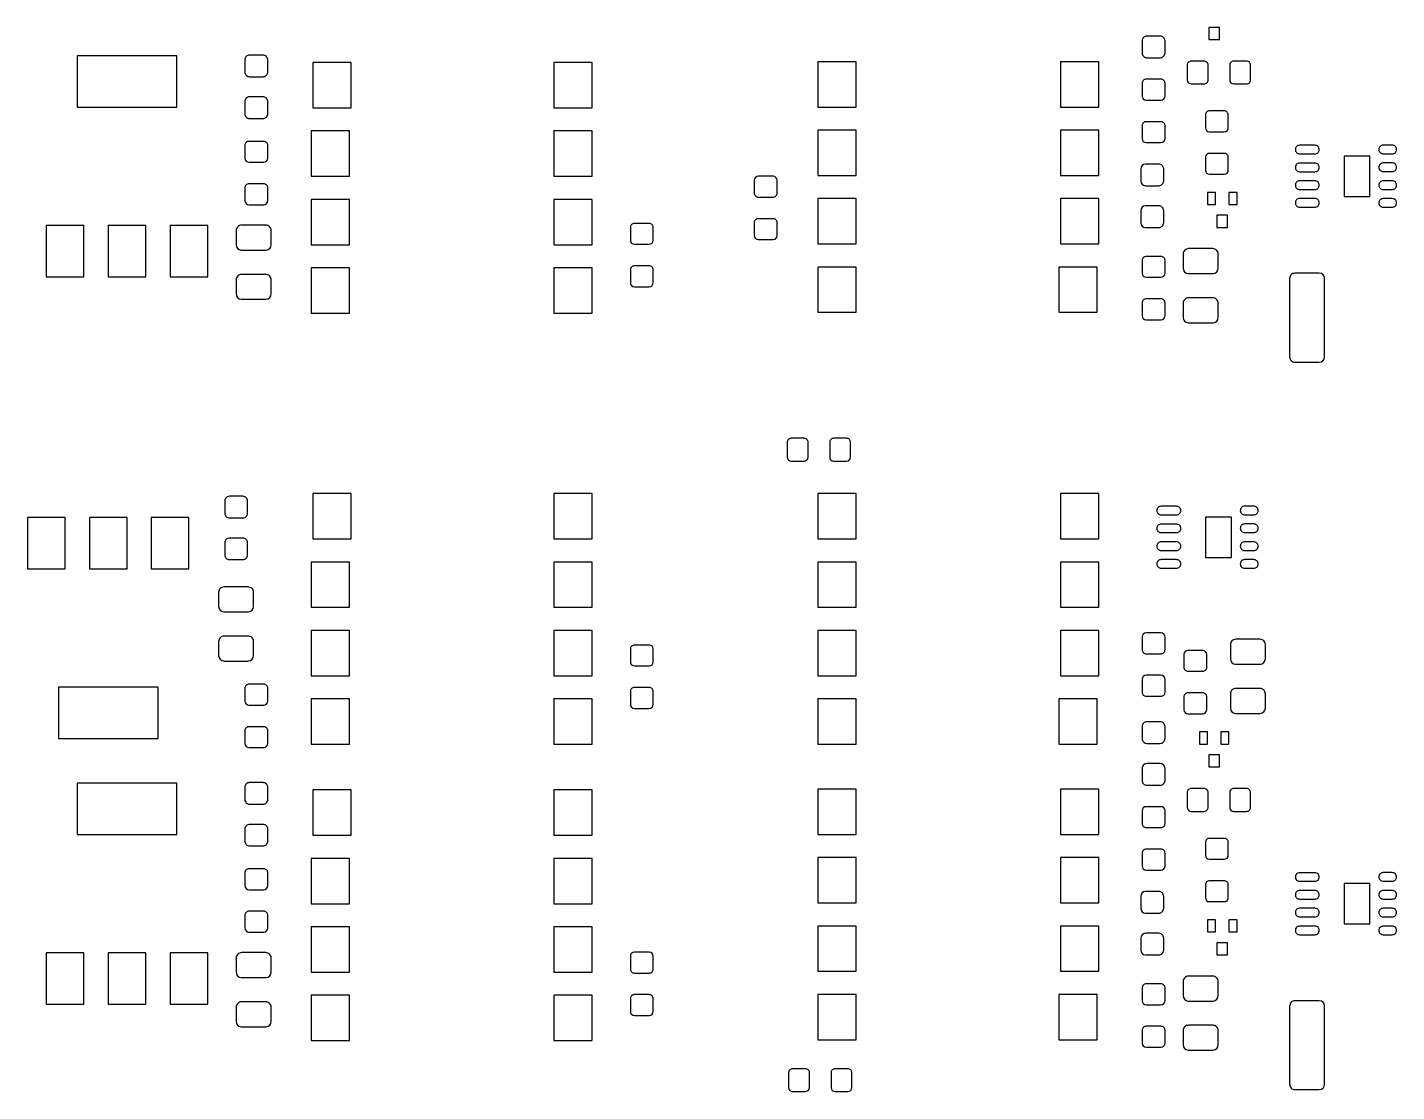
# Model space of a CAD drawing. Extents: x -210 to 210, y -160 to 160.
# Drawn here: x 53 to 103.8, y 20.3 to 59.8 of the extents above; entities that cross this region are included whole.
import ezdxf

# ---------------------------------------------------------------- set-up
doc = ezdxf.new("R2010")
doc.units = 0
doc.header["$MEASUREMENT"] = 0
doc.layers.get('0').update_dxf_attribs({"linetype": 'CONTINUOUS'})

msp = doc.modelspace()

# ---------------------------------------------------------------- linework, layer by layer
for points in [[(97.25, 59.775), (96.85, 59.775), (96.85, 59.775), (96.85, 59.325), (96.85, 59.325), (97.25, 59.325), (97.25, 59.325), (97.25, 59.775)], [(58.54, 58.72), (54.84, 58.72), (54.84, 58.72), (54.84, 56.82), (54.84, 56.82), (58.54, 56.82), (58.54, 56.82), (58.54, 58.72)], [(65.004995, 58.47), (63.585, 58.47), (63.585, 58.47), (63.585, 56.79), (63.585, 56.79), (65.004995, 56.79), (65.004995, 56.79), (65.004995, 58.47)], [(73.955, 58.47), (72.535, 58.47), (72.535, 58.47), (72.535, 56.79), (72.535, 56.79), (73.955, 56.79), (73.955, 56.79), (73.955, 58.47)], [(83.755, 58.5), (82.335, 58.5), (82.335, 58.5), (82.335, 56.82), (82.335, 56.82), (83.755, 56.82), (83.755, 56.82), (83.755, 58.5)], [(92.765, 58.5), (91.345, 58.5), (91.345, 58.5), (91.345, 56.82), (91.345, 56.82), (92.765, 56.82), (92.765, 56.82), (92.765, 58.5)], [(64.944995, 55.93), (63.525, 55.93), (63.525, 55.93), (63.525, 54.25), (63.525, 54.25), (64.944995, 54.25), (64.944995, 54.25), (64.944995, 55.93)], [(73.955, 55.93), (72.535, 55.93), (72.535, 55.93), (72.535, 54.25), (72.535, 54.25), (73.955, 54.25), (73.955, 54.25), (73.955, 55.93)], [(83.755, 55.96), (82.335, 55.96), (82.335, 55.96), (82.335, 54.28), (82.335, 54.28), (83.755, 54.28), (83.755, 54.28), (83.755, 55.96)], [(92.765, 55.96), (91.345, 55.96), (91.345, 55.96), (91.345, 54.28), (91.345, 54.28), (92.765, 54.28), (92.765, 54.28), (92.765, 55.96)], [(102.83, 55), (101.870996, 55), (101.870996, 55), (101.870996, 53.5), (101.870996, 53.5), (102.83, 53.5), (102.83, 53.5), (102.83, 55)], [(64.944995, 53.39), (63.525, 53.39), (63.525, 53.39), (63.525, 51.71), (63.525, 51.71), (64.944995, 51.71), (64.944995, 51.71), (64.944995, 53.39)], [(73.955, 53.39), (72.535, 53.39), (72.535, 53.39), (72.535, 51.71), (72.535, 51.71), (73.955, 51.71), (73.955, 51.71), (73.955, 53.39)], [(83.755, 53.42), (82.335, 53.42), (82.335, 53.42), (82.335, 51.74), (82.335, 51.74), (83.755, 51.74), (83.755, 51.74), (83.755, 53.42)], [(92.765, 53.42), (91.345, 53.42), (91.345, 53.42), (91.345, 51.74), (91.345, 51.74), (92.765, 51.74), (92.765, 51.74), (92.765, 53.42)], [(97.1, 53.65), (96.8, 53.65), (96.8, 53.65), (96.8, 53.2), (96.8, 53.2), (97.1, 53.2), (97.1, 53.2), (97.1, 53.65)], [(97.9, 53.65), (97.6, 53.65), (97.6, 53.65), (97.6, 53.2), (97.6, 53.2), (97.9, 53.2), (97.9, 53.2), (97.9, 53.65)], [(55.09, 52.42), (53.69, 52.42), (53.69, 52.42), (53.69, 50.52), (53.69, 50.52), (55.09, 50.52), (55.09, 50.52), (55.09, 52.42)], [(57.39, 52.42), (55.99, 52.42), (55.99, 52.42), (55.99, 50.52), (55.99, 50.52), (57.39, 50.52), (57.39, 50.52), (57.39, 52.42)], [(59.69, 52.42), (58.29, 52.42), (58.29, 52.42), (58.29, 50.52), (58.29, 50.52), (59.69, 50.52), (59.69, 50.52), (59.69, 52.42)], [(97.55, 52.8), (97.15, 52.8), (97.15, 52.8), (97.15, 52.35), (97.15, 52.35), (97.55, 52.35), (97.55, 52.35), (97.55, 52.8)], [(64.944995, 50.85), (63.525, 50.85), (63.525, 50.85), (63.525, 49.17), (63.525, 49.17), (64.944995, 49.17), (64.944995, 49.17), (64.944995, 50.85)], [(73.955, 50.85), (72.535, 50.85), (72.535, 50.85), (72.535, 49.17), (72.535, 49.17), (73.955, 49.17), (73.955, 49.17), (73.955, 50.85)], [(83.755, 50.88), (82.335, 50.88), (82.335, 50.88), (82.335, 49.2), (82.335, 49.2), (83.755, 49.2), (83.755, 49.2), (83.755, 50.88)], [(92.705, 50.88), (91.285, 50.88), (91.285, 50.88), (91.285, 49.2), (91.285, 49.2), (92.705, 49.2), (92.705, 49.2), (92.705, 50.88)], [(65.004995, 42.47), (63.585, 42.47), (63.585, 42.47), (63.585, 40.79), (63.585, 40.79), (65.004995, 40.79), (65.004995, 40.79), (65.004995, 42.47)], [(73.955, 42.47), (72.535, 42.47), (72.535, 42.47), (72.535, 40.79), (72.535, 40.79), (73.955, 40.79), (73.955, 40.79), (73.955, 42.47)], [(83.755, 42.47), (82.335, 42.47), (82.335, 42.47), (82.335, 40.79), (82.335, 40.79), (83.755, 40.79), (83.755, 40.79), (83.755, 42.47)], [(92.765, 42.47), (91.345, 42.47), (91.345, 42.47), (91.345, 40.79), (91.345, 40.79), (92.765, 40.79), (92.765, 40.79), (92.765, 42.47)], [(54.39, 41.583003), (52.99, 41.583003), (52.99, 41.583003), (52.99, 39.682998), (52.99, 39.682998), (54.39, 39.682998), (54.39, 39.682998), (54.39, 41.583003)], [(56.69, 41.583003), (55.29, 41.583003), (55.29, 41.583003), (55.29, 39.682998), (55.29, 39.682998), (56.69, 39.682998), (56.69, 39.682998), (56.69, 41.583003)], [(58.99, 41.583003), (57.59, 41.583003), (57.59, 41.583003), (57.59, 39.682998), (57.59, 39.682998), (58.99, 39.682998), (58.99, 39.682998), (58.99, 41.583003)], [(97.687998, 41.6), (96.729004, 41.6), (96.729004, 41.6), (96.729004, 40.1), (96.729004, 40.1), (97.687998, 40.1), (97.687998, 40.1), (97.687998, 41.6)], [(64.944995, 39.93), (63.525, 39.93), (63.525, 39.93), (63.525, 38.25), (63.525, 38.25), (64.944995, 38.25), (64.944995, 38.25), (64.944995, 39.93)], [(73.955, 39.93), (72.535, 39.93), (72.535, 39.93), (72.535, 38.25), (72.535, 38.25), (73.955, 38.25), (73.955, 38.25), (73.955, 39.93)], [(83.755, 39.93), (82.335, 39.93), (82.335, 39.93), (82.335, 38.25), (82.335, 38.25), (83.755, 38.25), (83.755, 38.25), (83.755, 39.93)], [(92.765, 39.93), (91.345, 39.93), (91.345, 39.93), (91.345, 38.25), (91.345, 38.25), (92.765, 38.25), (92.765, 38.25), (92.765, 39.93)], [(64.944995, 37.39), (63.525, 37.39), (63.525, 37.39), (63.525, 35.71), (63.525, 35.71), (64.944995, 35.71), (64.944995, 35.71), (64.944995, 37.39)], [(73.955, 37.39), (72.535, 37.39), (72.535, 37.39), (72.535, 35.71), (72.535, 35.71), (73.955, 35.71), (73.955, 35.71), (73.955, 37.39)], [(83.755, 37.39), (82.335, 37.39), (82.335, 37.39), (82.335, 35.71), (82.335, 35.71), (83.755, 35.71), (83.755, 35.71), (83.755, 37.39)], [(92.765, 37.39), (91.345, 37.39), (91.345, 37.39), (91.345, 35.71), (91.345, 35.71), (92.765, 35.71), (92.765, 35.71), (92.765, 37.39)], [(57.84, 35.282002), (54.14, 35.282002), (54.14, 35.282002), (54.14, 33.382), (54.14, 33.382), (57.84, 33.382), (57.84, 33.382), (57.84, 35.282002)], [(64.944995, 34.850002), (63.525, 34.850002), (63.525, 34.850002), (63.525, 33.17), (63.525, 33.17), (64.944995, 33.17), (64.944995, 33.17), (64.944995, 34.850002)], [(73.955, 34.850002), (72.535, 34.850002), (72.535, 34.850002), (72.535, 33.17), (72.535, 33.17), (73.955, 33.17), (73.955, 33.17), (73.955, 34.850002)], [(83.755, 34.850002), (82.335, 34.850002), (82.335, 34.850002), (82.335, 33.17), (82.335, 33.17), (83.755, 33.17), (83.755, 33.17), (83.755, 34.850002)], [(92.705, 34.850002), (91.285, 34.850002), (91.285, 34.850002), (91.285, 33.17), (91.285, 33.17), (92.705, 33.17), (92.705, 33.17), (92.705, 34.850002)], [(96.8, 33.625), (96.5, 33.625), (96.5, 33.625), (96.5, 33.175), (96.5, 33.175), (96.8, 33.175), (96.8, 33.175), (96.8, 33.625)], [(97.6, 33.625), (97.3, 33.625), (97.3, 33.625), (97.3, 33.175), (97.3, 33.175), (97.6, 33.175), (97.6, 33.175), (97.6, 33.625)], [(97.25, 32.775), (96.85, 32.775), (96.85, 32.775), (96.85, 32.325), (96.85, 32.325), (97.25, 32.325), (97.25, 32.325), (97.25, 32.775)], [(58.54, 31.720002), (54.84, 31.720002), (54.84, 31.720002), (54.84, 29.82), (54.84, 29.82), (58.54, 29.82), (58.54, 29.82), (58.54, 31.720002)], [(65.004995, 31.47), (63.585, 31.47), (63.585, 31.47), (63.585, 29.79), (63.585, 29.79), (65.004995, 29.79), (65.004995, 29.79), (65.004995, 31.47)], [(73.955, 31.47), (72.535, 31.47), (72.535, 31.47), (72.535, 29.79), (72.535, 29.79), (73.955, 29.79), (73.955, 29.79), (73.955, 31.47)], [(83.755, 31.5), (82.335, 31.5), (82.335, 31.5), (82.335, 29.82), (82.335, 29.82), (83.755, 29.82), (83.755, 29.82), (83.755, 31.5)], [(92.765, 31.5), (91.345, 31.5), (91.345, 31.5), (91.345, 29.82), (91.345, 29.82), (92.765, 29.82), (92.765, 29.82), (92.765, 31.5)], [(64.944995, 28.93), (63.525, 28.93), (63.525, 28.93), (63.525, 27.25), (63.525, 27.25), (64.944995, 27.25), (64.944995, 27.25), (64.944995, 28.93)], [(73.955, 28.93), (72.535, 28.93), (72.535, 28.93), (72.535, 27.25), (72.535, 27.25), (73.955, 27.25), (73.955, 27.25), (73.955, 28.93)], [(83.755, 28.96), (82.335, 28.96), (82.335, 28.96), (82.335, 27.28), (82.335, 27.28), (83.755, 27.28), (83.755, 27.28), (83.755, 28.96)], [(92.765, 28.96), (91.345, 28.96), (91.345, 28.96), (91.345, 27.28), (91.345, 27.28), (92.765, 27.28), (92.765, 27.28), (92.765, 28.96)], [(102.83, 28), (101.870996, 28), (101.870996, 28), (101.870996, 26.5), (101.870996, 26.5), (102.83, 26.5), (102.83, 26.5), (102.83, 28)], [(97.1, 26.65), (96.8, 26.65), (96.8, 26.65), (96.8, 26.2), (96.8, 26.2), (97.1, 26.2), (97.1, 26.2), (97.1, 26.65)], [(97.9, 26.65), (97.6, 26.65), (97.6, 26.65), (97.6, 26.2), (97.6, 26.2), (97.9, 26.2), (97.9, 26.2), (97.9, 26.65)], [(64.944995, 26.39), (63.525, 26.39), (63.525, 26.39), (63.525, 24.71), (63.525, 24.71), (64.944995, 24.71), (64.944995, 24.71), (64.944995, 26.39)], [(73.955, 26.39), (72.535, 26.39), (72.535, 26.39), (72.535, 24.71), (72.535, 24.71), (73.955, 24.71), (73.955, 24.71), (73.955, 26.39)], [(83.755, 26.42), (82.335, 26.42), (82.335, 26.42), (82.335, 24.74), (82.335, 24.74), (83.755, 24.74), (83.755, 24.74), (83.755, 26.42)], [(92.765, 26.42), (91.345, 26.42), (91.345, 26.42), (91.345, 24.74), (91.345, 24.74), (92.765, 24.74), (92.765, 24.74), (92.765, 26.42)], [(55.09, 25.42), (53.69, 25.42), (53.69, 25.42), (53.69, 23.52), (53.69, 23.52), (55.09, 23.52), (55.09, 23.52), (55.09, 25.42)], [(57.39, 25.42), (55.99, 25.42), (55.99, 25.42), (55.99, 23.52), (55.99, 23.52), (57.39, 23.52), (57.39, 23.52), (57.39, 25.42)], [(59.69, 25.42), (58.29, 25.42), (58.29, 25.42), (58.29, 23.52), (58.29, 23.52), (59.69, 23.52), (59.69, 23.52), (59.69, 25.42)], [(97.55, 25.8), (97.15, 25.8), (97.15, 25.8), (97.15, 25.35), (97.15, 25.35), (97.55, 25.35), (97.55, 25.35), (97.55, 25.8)], [(64.944995, 23.85), (63.525, 23.85), (63.525, 23.85), (63.525, 22.17), (63.525, 22.17), (64.944995, 22.17), (64.944995, 22.17), (64.944995, 23.85)], [(73.955, 23.85), (72.535, 23.85), (72.535, 23.85), (72.535, 22.17), (72.535, 22.17), (73.955, 22.17), (73.955, 22.17), (73.955, 23.85)], [(83.755, 23.88), (82.335, 23.88), (82.335, 23.88), (82.335, 22.2), (82.335, 22.2), (83.755, 22.2), (83.755, 22.2), (83.755, 23.88)], [(92.705, 23.88), (91.285, 23.88), (91.285, 23.88), (91.285, 22.2), (91.285, 22.2), (92.705, 22.2), (92.705, 22.2), (92.705, 23.88)]]:
    msp.add_lwpolyline(points)
for points in [[(95.225, 59.275, 0.414214), (95.05, 59.45), (95.05, 59.45), (94.55, 59.45), (94.55, 59.45, 0.414214), (94.375, 59.275), (94.375, 59.275), (94.375, 58.825), (94.375, 58.825, 0.414214), (94.55, 58.65), (94.55, 58.65), (95.05, 58.65), (95.05, 58.65, 0.414214), (95.225, 58.825), (95.225, 58.825), (95.225, 59.275)], [(61.913999, 58.57, 0.414214), (61.738999, 58.745), (61.738999, 58.745), (61.238999, 58.745), (61.238999, 58.745, 0.414214), (61.063999, 58.57), (61.063999, 58.57), (61.063999, 58.12), (61.063999, 58.12, 0.414214), (61.238999, 57.945), (61.238999, 57.945), (61.738999, 57.945), (61.738999, 57.945, 0.414214), (61.913999, 58.12), (61.913999, 58.12), (61.913999, 58.57)], [(96.825, 58.375, 0.415782), (96.675, 58.525), (96.675, 58.525), (96.2, 58.525), (96.2, 58.525, 0.414214), (96.05, 58.375), (96.05, 58.375), (96.05, 57.825), (96.05, 57.825, 0.412655), (96.2, 57.675), (96.2, 57.675), (96.675, 57.675), (96.675, 57.675, 0.414214), (96.825, 57.825), (96.825, 57.825), (96.825, 58.375)], [(98.4, 58.375, 0.415782), (98.25, 58.525), (98.25, 58.525), (97.775, 58.525), (97.775, 58.525, 0.414214), (97.625, 58.375), (97.625, 58.375), (97.625, 57.825), (97.625, 57.825, 0.412655), (97.775, 57.675), (97.775, 57.675), (98.25, 57.675), (98.25, 57.675, 0.414214), (98.4, 57.825), (98.4, 57.825), (98.4, 58.375)], [(95.225, 57.7, 0.415198), (95.075, 57.85), (95.075, 57.85), (94.525, 57.85), (94.525, 57.85, 0.415198), (94.375, 57.7), (94.375, 57.7), (94.375, 57.225), (94.375, 57.225, 0.413253), (94.525, 57.075), (94.525, 57.075), (95.075, 57.075), (95.075, 57.075, 0.413234), (95.225, 57.225), (95.225, 57.225), (95.225, 57.7)], [(61.913999, 57.02, 0.414214), (61.738999, 57.195), (61.738999, 57.195), (61.238999, 57.195), (61.238999, 57.195, 0.414214), (61.063999, 57.02), (61.063999, 57.02), (61.063999, 56.57), (61.063999, 56.57, 0.414214), (61.238999, 56.395), (61.238999, 56.395), (61.738999, 56.395), (61.738999, 56.395, 0.414214), (61.913999, 56.57), (61.913999, 56.57), (61.913999, 57.02)], [(97.575, 56.525, 0.415198), (97.425, 56.675), (97.425, 56.675), (96.875, 56.675), (96.875, 56.675, 0.415178), (96.725, 56.525), (96.725, 56.525), (96.725, 56.05), (96.725, 56.05, 0.413234), (96.875, 55.9), (96.875, 55.9), (97.425, 55.9), (97.425, 55.9, 0.413253), (97.575, 56.05), (97.575, 56.05), (97.575, 56.525)], [(95.225, 56.125, 0.415198), (95.075, 56.275), (95.075, 56.275), (94.525, 56.275), (94.525, 56.275, 0.415198), (94.375, 56.125), (94.375, 56.125), (94.375, 55.65), (94.375, 55.65, 0.413253), (94.525, 55.5), (94.525, 55.5), (95.075, 55.5), (95.075, 55.5, 0.413234), (95.225, 55.65), (95.225, 55.65), (95.225, 56.125)], [(61.913999, 55.395, 0.415198), (61.763999, 55.545), (61.763999, 55.545), (61.213999, 55.545), (61.213999, 55.545, 0.415188), (61.063999, 55.395), (61.063999, 55.395), (61.063999, 54.92), (61.063999, 54.92, 0.413243), (61.213999, 54.77), (61.213999, 54.77), (61.763999, 54.77), (61.763999, 54.77, 0.413243), (61.913999, 54.92), (61.913999, 54.92), (61.913999, 55.395)], [(97.575, 54.95, 0.415198), (97.425, 55.1), (97.425, 55.1), (96.875, 55.1), (96.875, 55.1, 0.415178), (96.725, 54.95), (96.725, 54.95), (96.725, 54.475), (96.725, 54.475, 0.413224), (96.875, 54.325), (96.875, 54.325), (97.425, 54.325), (97.425, 54.325, 0.413243), (97.575, 54.475), (97.575, 54.475), (97.575, 54.95)], [(100.792998, 55.08, 0.414214), (100.952998, 55.24), (100.952998, 55.24, 0.414214), (100.792998, 55.4), (100.792998, 55.4), (100.222998, 55.4), (100.222998, 55.4, 0.414214), (100.062998, 55.24), (100.062998, 55.24, 0.414214), (100.222998, 55.08), (100.222998, 55.08), (100.792998, 55.08)], [(103.662998, 55.082998, 0.414214), (103.822998, 55.242998), (103.822998, 55.242998, 0.414214), (103.662998, 55.403003), (103.662998, 55.403003), (103.322998, 55.403003), (103.322998, 55.403003, 0.414214), (103.162998, 55.242998), (103.162998, 55.242998, 0.414214), (103.322998, 55.082998), (103.322998, 55.082998), (103.662998, 55.082998)], [(95.175, 54.525, 0.414377), (95, 54.7), (95, 54.7), (94.5, 54.7), (94.5, 54.7, 0.41405), (94.325, 54.525), (94.325, 54.525), (94.325, 54.075), (94.325, 54.075, 0.41405), (94.5, 53.9), (94.5, 53.9), (95, 53.9), (95, 53.9, 0.414377), (95.175, 54.075), (95.175, 54.075), (95.175, 54.525)], [(100.792998, 54.42, 0.414214), (100.952998, 54.58), (100.952998, 54.58, 0.414214), (100.792998, 54.74), (100.792998, 54.74), (100.222998, 54.74), (100.222998, 54.74, 0.414214), (100.062998, 54.58), (100.062998, 54.58, 0.414214), (100.222998, 54.42), (100.222998, 54.42), (100.792998, 54.42)], [(103.662998, 54.423003, 0.414214), (103.822998, 54.582998), (103.822998, 54.582998, 0.414214), (103.662998, 54.742998), (103.662998, 54.742998), (103.322998, 54.742998), (103.322998, 54.742998, 0.414214), (103.162998, 54.582998), (103.162998, 54.582998, 0.414214), (103.322998, 54.423003), (103.322998, 54.423003), (103.662998, 54.423003)], [(61.913999, 53.82, 0.415198), (61.763999, 53.97), (61.763999, 53.97), (61.213999, 53.97), (61.213999, 53.97, 0.415188), (61.063999, 53.82), (61.063999, 53.82), (61.063999, 53.345), (61.063999, 53.345, 0.413234), (61.213999, 53.195), (61.213999, 53.195), (61.763999, 53.195), (61.763999, 53.195, 0.413234), (61.913999, 53.345), (61.913999, 53.345), (61.913999, 53.82)], [(80.825, 54.101001, 0.413234), (80.675, 54.251001), (80.675, 54.251001), (80.124995, 54.251001), (80.124995, 54.251001, 0.413224), (79.975, 54.101001), (79.975, 54.101001), (79.975, 53.626001), (79.975, 53.626001, 0.415178), (80.124995, 53.475996), (80.124995, 53.475996), (80.675, 53.475996), (80.675, 53.475996, 0.415198), (80.825, 53.626001), (80.825, 53.626001), (80.825, 54.101001)], [(100.792998, 53.761001, 0.414214), (100.952998, 53.921001), (100.952998, 53.921001, 0.414214), (100.792998, 54.081001), (100.792998, 54.081001), (100.222998, 54.081001), (100.222998, 54.081001, 0.414214), (100.062998, 53.921001), (100.062998, 53.921001, 0.414214), (100.222998, 53.761001), (100.222998, 53.761001), (100.792998, 53.761001)], [(103.662998, 53.758999, 0.414214), (103.822998, 53.918999), (103.822998, 53.918999, 0.414214), (103.662998, 54.078999), (103.662998, 54.078999), (103.322998, 54.078999), (103.322998, 54.078999, 0.414214), (103.162998, 53.918999), (103.162998, 53.918999, 0.414214), (103.322998, 53.758999), (103.322998, 53.758999), (103.662998, 53.758999)], [(100.792998, 53.101001, 0.414214), (100.952998, 53.261001), (100.952998, 53.261001, 0.414214), (100.792998, 53.420996), (100.792998, 53.420996), (100.222998, 53.420996), (100.222998, 53.420996, 0.414214), (100.062998, 53.261001), (100.062998, 53.261001, 0.414214), (100.222998, 53.101001), (100.222998, 53.101001), (100.792998, 53.101001)], [(103.662998, 53.098999, 0.414214), (103.822998, 53.258999), (103.822998, 53.258999, 0.414214), (103.662998, 53.418999), (103.662998, 53.418999), (103.322998, 53.418999), (103.322998, 53.418999, 0.414214), (103.162998, 53.258999), (103.162998, 53.258999, 0.414214), (103.322998, 53.098999), (103.322998, 53.098999), (103.662998, 53.098999)], [(95.175, 52.975, 0.414377), (95, 53.15), (95, 53.15), (94.5, 53.15), (94.5, 53.15, 0.41405), (94.325, 52.975), (94.325, 52.975), (94.325, 52.525), (94.325, 52.525, 0.41405), (94.5, 52.35), (94.5, 52.35), (95, 52.35), (95, 52.35, 0.414377), (95.175, 52.525), (95.175, 52.525), (95.175, 52.975)], [(62.038999, 52.232002, 0.414944), (61.838999, 52.432002), (61.838999, 52.432002), (60.938999, 52.432002), (60.938999, 52.432002, 0.414944), (60.738999, 52.232002), (60.738999, 52.232002), (60.738999, 51.707002), (60.738999, 51.707002, 0.393122), (60.925, 51.507998), (60.925, 51.507998), (60.938999, 51.507002), (60.938999, 51.507002), (61.838999, 51.507002), (61.838999, 51.507002), (61.852998, 51.507998), (61.852998, 51.507998, 0.393129), (62.038999, 51.707002), (62.038999, 51.707002), (62.038999, 52.232002)], [(76.225, 52.35, 0.41537), (76.075005, 52.5), (76.075005, 52.5), (75.525, 52.5), (75.525, 52.5, 0.414997), (75.375, 52.35), (75.375, 52.35), (75.375, 51.875), (75.375, 51.875, 0.413044), (75.525, 51.725), (75.525, 51.725), (76.075005, 51.725), (76.075005, 51.725, 0.413423), (76.225, 51.875), (76.225, 51.875), (76.225, 52.35)], [(80.825, 52.525, 0.415198), (80.675, 52.675), (80.675, 52.675), (80.124995, 52.675), (80.124995, 52.675, 0.415178), (79.975, 52.525), (79.975, 52.525), (79.975, 52.05), (79.975, 52.05, 0.413224), (80.124995, 51.9), (80.124995, 51.9), (80.675, 51.9), (80.675, 51.9, 0.413234), (80.825, 52.05), (80.825, 52.05), (80.825, 52.525)], [(97.2, 51.362998, 0.414937), (97, 51.562998), (97, 51.562998), (96.1, 51.562998), (96.1, 51.562998, 0.414951), (95.9, 51.362998), (95.9, 51.362998), (95.9, 50.838003), (95.9, 50.838003, 0.393136), (96.086006, 50.638999), (96.086006, 50.638999), (96.1, 50.638003), (96.1, 50.638003), (97, 50.638003), (97, 50.638003), (97.014004, 50.638999), (97.014004, 50.638999, 0.393108), (97.2, 50.838003), (97.2, 50.838003), (97.2, 51.362998)], [(76.225, 50.775, 0.41537), (76.075005, 50.925), (76.075005, 50.925), (75.525, 50.925), (75.525, 50.925, 0.414997), (75.375, 50.775), (75.375, 50.775), (75.375, 50.3), (75.375, 50.3, 0.413053), (75.525, 50.15), (75.525, 50.15), (76.075005, 50.15), (76.075005, 50.15, 0.413423), (76.225, 50.3), (76.225, 50.3), (76.225, 50.775)], [(95.225, 51.125, 0.415198), (95.075, 51.275), (95.075, 51.275), (94.525, 51.275), (94.525, 51.275, 0.415198), (94.375, 51.125), (94.375, 51.125), (94.375, 50.65), (94.375, 50.65, 0.413253), (94.525, 50.5), (94.525, 50.5), (95.075, 50.5), (95.075, 50.5, 0.413234), (95.225, 50.65), (95.225, 50.65), (95.225, 51.125)], [(62.038999, 50.407998, 0.414951), (61.838999, 50.608003), (61.838999, 50.608003), (60.938999, 50.608003), (60.938999, 50.608003, 0.414951), (60.738999, 50.407998), (60.738999, 50.407998), (60.738999, 49.883003), (60.738999, 49.883003, 0.393122), (60.925, 49.683999), (60.925, 49.683999), (60.938999, 49.683003), (60.938999, 49.683003), (61.838999, 49.683003), (61.838999, 49.683003), (61.852998, 49.683999), (61.852998, 49.683999, 0.393129), (62.038999, 49.883003), (62.038999, 49.883003), (62.038999, 50.407998)], [(101.150996, 50.45, 0.413478), (100.951006, 50.65), (100.951006, 50.65), (100.05, 50.65), (100.05, 50.65, 0.414951), (99.85, 50.45), (99.85, 50.45), (99.85, 47.55), (99.85, 47.55, 0.414951), (100.05, 47.35), (100.05, 47.35), (100.951006, 47.35), (100.951006, 47.35, 0.413478), (101.150996, 47.55), (101.150996, 47.55), (101.150996, 50.45)], [(95.225, 49.55, 0.415198), (95.075, 49.7), (95.075, 49.7), (94.525, 49.7), (94.525, 49.7, 0.415198), (94.375, 49.55), (94.375, 49.55), (94.375, 49.075), (94.375, 49.075, 0.413253), (94.525, 48.925), (94.525, 48.925), (95.075, 48.925), (95.075, 48.925, 0.413234), (95.225, 49.075), (95.225, 49.075), (95.225, 49.55)], [(97.2, 49.536997, 0.414944), (97, 49.736997), (97, 49.736997), (96.1, 49.736997), (96.1, 49.736997, 0.414958), (95.9, 49.536997), (95.9, 49.536997), (95.9, 49.012002), (95.9, 49.012002, 0.393136), (96.086006, 48.812998), (96.086006, 48.812998), (96.1, 48.811997), (96.1, 48.811997), (97, 48.811997), (97, 48.811997), (97.014004, 48.812998), (97.014004, 48.812998, 0.393108), (97.2, 49.012002), (97.2, 49.012002), (97.2, 49.536997)], [(81.975, 44.375, 0.415389), (81.825005, 44.525), (81.825005, 44.525), (81.35, 44.525), (81.35, 44.525, 0.414595), (81.199995, 44.375), (81.199995, 44.375), (81.199995, 43.825), (81.199995, 43.825, 0.413053), (81.35, 43.675), (81.35, 43.675), (81.825005, 43.675), (81.825005, 43.675, 0.413804), (81.975, 43.825), (81.975, 43.825), (81.975, 44.375)], [(83.55, 44.375, 0.415399), (83.4, 44.525), (83.4, 44.525), (82.925, 44.525), (82.925, 44.525, 0.414595), (82.775, 44.375), (82.775, 44.375), (82.775, 43.825), (82.775, 43.825, 0.413063), (82.925, 43.675), (82.925, 43.675), (83.4, 43.675), (83.4, 43.675, 0.413823), (83.55, 43.825), (83.55, 43.825), (83.55, 44.375)], [(61.165, 42.195, 0.414214), (60.99, 42.37), (60.99, 42.37), (60.49, 42.37), (60.49, 42.37, 0.414214), (60.315, 42.195), (60.315, 42.195), (60.315, 41.745), (60.315, 41.745, 0.414214), (60.49, 41.57), (60.49, 41.57), (60.99, 41.57), (60.99, 41.57, 0.414214), (61.165, 41.745), (61.165, 41.745), (61.165, 42.195)], [(95.65, 41.681001, 0.414214), (95.81, 41.841001), (95.81, 41.841001, 0.414214), (95.65, 42.001001), (95.65, 42.001001), (95.08, 42.001001), (95.08, 42.001001, 0.414214), (94.92, 41.841001), (94.92, 41.841001, 0.414214), (95.08, 41.681001), (95.08, 41.681001), (95.65, 41.681001)], [(98.52, 41.682998, 0.414214), (98.68, 41.843003), (98.68, 41.843003, 0.414214), (98.52, 42.002998), (98.52, 42.002998), (98.18, 42.002998), (98.18, 42.002998, 0.414214), (98.02, 41.843003), (98.02, 41.843003, 0.414214), (98.18, 41.682998), (98.18, 41.682998), (98.52, 41.682998)], [(95.65, 41.021001, 0.414214), (95.81, 41.180996), (95.81, 41.180996, 0.414214), (95.65, 41.341001), (95.65, 41.341001), (95.08, 41.341001), (95.08, 41.341001, 0.414214), (94.92, 41.180996), (94.92, 41.180996, 0.414214), (95.08, 41.021001), (95.08, 41.021001), (95.65, 41.021001)], [(98.52, 41.023003, 0.414214), (98.68, 41.182998), (98.68, 41.182998, 0.414214), (98.52, 41.342998), (98.52, 41.342998), (98.18, 41.342998), (98.18, 41.342998, 0.414214), (98.02, 41.182998), (98.02, 41.182998, 0.414214), (98.18, 41.023003), (98.18, 41.023003), (98.52, 41.023003)], [(61.165, 40.645, 0.414214), (60.99, 40.82), (60.99, 40.82), (60.49, 40.82), (60.49, 40.82, 0.414214), (60.315, 40.645), (60.315, 40.645), (60.315, 40.195), (60.315, 40.195, 0.414214), (60.49, 40.02), (60.49, 40.02), (60.99, 40.02), (60.99, 40.02, 0.414214), (61.165, 40.195), (61.165, 40.195), (61.165, 40.645)], [(95.65, 40.36, 0.414214), (95.81, 40.52), (95.81, 40.52, 0.414214), (95.65, 40.679998), (95.65, 40.679998), (95.08, 40.679998), (95.08, 40.679998, 0.414214), (94.92, 40.52), (94.92, 40.52, 0.414214), (95.08, 40.36), (95.08, 40.36), (95.65, 40.36)], [(98.52, 40.359001, 0.414214), (98.68, 40.518999), (98.68, 40.518999, 0.414214), (98.52, 40.679001), (98.52, 40.679001), (98.18, 40.679001), (98.18, 40.679001, 0.414214), (98.02, 40.518999), (98.02, 40.518999, 0.414214), (98.18, 40.359001), (98.18, 40.359001), (98.52, 40.359001)], [(95.65, 39.701001, 0.414214), (95.81, 39.861001), (95.81, 39.861001, 0.414214), (95.65, 40.020999), (95.65, 40.020999), (95.08, 40.020999), (95.08, 40.020999, 0.414214), (94.92, 39.861001), (94.92, 39.861001, 0.414214), (95.08, 39.701001), (95.08, 39.701001), (95.65, 39.701001)], [(98.52, 39.698999, 0.414214), (98.68, 39.859001), (98.68, 39.859001, 0.414214), (98.52, 40.018999), (98.52, 40.018999), (98.18, 40.018999), (98.18, 40.018999, 0.414214), (98.02, 39.859001), (98.02, 39.859001, 0.414214), (98.18, 39.698999), (98.18, 39.698999), (98.52, 39.698999)], [(61.39, 38.807002, 0.414944), (61.19, 39.007), (61.19, 39.007), (60.29, 39.007), (60.29, 39.007, 0.414951), (60.09, 38.807002), (60.09, 38.807002), (60.09, 38.282), (60.09, 38.282, 0.393115), (60.276001, 38.082998), (60.276001, 38.082998), (60.29, 38.082), (60.29, 38.082), (61.19, 38.082), (61.19, 38.082), (61.203999, 38.082998), (61.203999, 38.082998, 0.393115), (61.39, 38.282), (61.39, 38.282), (61.39, 38.807002)], [(61.39, 36.982, 0.414944), (61.19, 37.182), (61.19, 37.182), (60.29, 37.182), (60.29, 37.182, 0.414951), (60.09, 36.982), (60.09, 36.982), (60.09, 36.457), (60.09, 36.457, 0.393118), (60.276001, 36.258), (60.276001, 36.258), (60.29, 36.257), (60.29, 36.257), (61.19, 36.257), (61.19, 36.257), (61.203999, 36.258), (61.203999, 36.258, 0.393118), (61.39, 36.457), (61.39, 36.457), (61.39, 36.982)], [(95.225, 37.151001, 0.413224), (95.075, 37.301001), (95.075, 37.301001), (94.525, 37.301001), (94.525, 37.301001, 0.413243), (94.375, 37.151001), (94.375, 37.151001), (94.375, 36.676001), (94.375, 36.676001, 0.415198), (94.525, 36.525999), (94.525, 36.525999), (95.075, 36.525999), (95.075, 36.525999, 0.415198), (95.225, 36.676001), (95.225, 36.676001), (95.225, 37.151001)], [(76.225, 36.7, 0.415365), (76.075005, 36.850002), (76.075005, 36.850002), (75.525, 36.850002), (75.525, 36.850002, 0.414997), (75.375, 36.7), (75.375, 36.7), (75.375, 36.224998), (75.375, 36.224998, 0.413044), (75.525, 36.075), (75.525, 36.075), (76.075005, 36.075), (76.075005, 36.075, 0.413419), (76.225, 36.224998), (76.225, 36.224998), (76.225, 36.7)], [(96.775, 36.501001, 0.413224), (96.625, 36.651001), (96.625, 36.651001), (96.075, 36.651001), (96.075, 36.651001, 0.413224), (95.925, 36.501001), (95.925, 36.501001), (95.925, 36.026001), (95.925, 36.026001, 0.415178), (96.075, 35.875999), (96.075, 35.875999), (96.625, 35.875999), (96.625, 35.875999, 0.415178), (96.775, 36.026001), (96.775, 36.026001), (96.775, 36.501001)], [(98.95, 36.862998, 0.41494), (98.75, 37.062998), (98.75, 37.062998), (97.85, 37.062998), (97.85, 37.062998, 0.414955), (97.65, 36.862998), (97.65, 36.862998), (97.65, 36.338), (97.65, 36.338, 0.393136), (97.836006, 36.138999), (97.836006, 36.138999), (97.85, 36.137998), (97.85, 36.137998), (98.75, 36.137998), (98.75, 36.137998), (98.764004, 36.138999), (98.764004, 36.138999, 0.393108), (98.95, 36.338), (98.95, 36.338), (98.95, 36.862998)], [(95.225, 35.576001, 0.413234), (95.075, 35.725999), (95.075, 35.725999), (94.525, 35.725999), (94.525, 35.725999, 0.413252), (94.375, 35.576001), (94.375, 35.576001), (94.375, 35.101001), (94.375, 35.101001, 0.415202), (94.525, 34.951001), (94.525, 34.951001), (95.075, 34.951001), (95.075, 34.951001, 0.415202), (95.225, 35.101001), (95.225, 35.101001), (95.225, 35.576001)], [(61.915, 35.245002, 0.415188), (61.765, 35.395), (61.765, 35.395), (61.215, 35.395), (61.215, 35.395, 0.415188), (61.065, 35.245002), (61.065, 35.245002), (61.065, 34.77), (61.065, 34.77, 0.413229), (61.215, 34.619998), (61.215, 34.619998), (61.765, 34.619998), (61.765, 34.619998, 0.413238), (61.915, 34.77), (61.915, 34.77), (61.915, 35.245002)], [(76.225, 35.124998, 0.41537), (76.075005, 35.275), (76.075005, 35.275), (75.525, 35.275), (75.525, 35.275, 0.415001), (75.375, 35.124998), (75.375, 35.124998), (75.375, 34.650002), (75.375, 34.650002, 0.413053), (75.525, 34.5), (75.525, 34.5), (76.075005, 34.5), (76.075005, 34.5, 0.413428), (76.225, 34.650002), (76.225, 34.650002), (76.225, 35.124998)], [(96.775, 34.925, 0.415178), (96.625, 35.075002), (96.625, 35.075002), (96.075, 35.075002), (96.075, 35.075002, 0.415178), (95.925, 34.925), (95.925, 34.925), (95.925, 34.449998), (95.925, 34.449998, 0.413224), (96.075, 34.3), (96.075, 34.3), (96.625, 34.3), (96.625, 34.3, 0.413224), (96.775, 34.449998), (96.775, 34.449998), (96.775, 34.925)], [(98.95, 35.037, 0.414937), (98.75, 35.237), (98.75, 35.237), (97.85, 35.237), (97.85, 35.237, 0.414951), (97.65, 35.037), (97.65, 35.037), (97.65, 34.512), (97.65, 34.512, 0.393132), (97.836006, 34.313), (97.836006, 34.313), (97.85, 34.312), (97.85, 34.312), (98.75, 34.312), (98.75, 34.312), (98.764004, 34.313), (98.764004, 34.313, 0.393104), (98.95, 34.512), (98.95, 34.512), (98.95, 35.037)], [(61.915, 33.67, 0.415193), (61.765, 33.82), (61.765, 33.82), (61.215, 33.82), (61.215, 33.82, 0.415193), (61.065, 33.67), (61.065, 33.67), (61.065, 33.195), (61.065, 33.195, 0.413234), (61.215, 33.045002), (61.215, 33.045002), (61.765, 33.045002), (61.765, 33.045002, 0.413243), (61.915, 33.195), (61.915, 33.195), (61.915, 33.67)], [(95.225, 33.825, 0.414214), (95.05, 33.999998), (95.05, 33.999998), (94.55, 33.999998), (94.55, 33.999998, 0.414214), (94.375, 33.825), (94.375, 33.825), (94.375, 33.374998), (94.375, 33.374998, 0.414214), (94.55, 33.2), (94.55, 33.2), (95.05, 33.2), (95.05, 33.2, 0.414214), (95.225, 33.374998), (95.225, 33.374998), (95.225, 33.825)], [(95.225, 32.274998, 0.414214), (95.05, 32.450002), (95.05, 32.450002), (94.55, 32.450002), (94.55, 32.450002, 0.414214), (94.375, 32.274998), (94.375, 32.274998), (94.375, 31.824998), (94.375, 31.824998, 0.414214), (94.55, 31.65), (94.55, 31.65), (95.05, 31.65), (95.05, 31.65, 0.414214), (95.225, 31.824998), (95.225, 31.824998), (95.225, 32.274998)], [(61.915, 31.569998, 0.414214), (61.74, 31.745002), (61.74, 31.745002), (61.24, 31.745002), (61.24, 31.745002, 0.414214), (61.065, 31.569998), (61.065, 31.569998), (61.065, 31.12), (61.065, 31.12, 0.414214), (61.24, 30.945), (61.24, 30.945), (61.74, 30.945), (61.74, 30.945, 0.414214), (61.915, 31.12), (61.915, 31.12), (61.915, 31.569998)], [(96.825, 31.374998, 0.415787), (96.675, 31.525), (96.675, 31.525), (96.2, 31.525), (96.2, 31.525, 0.414214), (96.05, 31.374998), (96.05, 31.374998), (96.05, 30.825), (96.05, 30.825, 0.412655), (96.2, 30.675), (96.2, 30.675), (96.675, 30.675), (96.675, 30.675, 0.414214), (96.825, 30.825), (96.825, 30.825), (96.825, 31.374998)], [(98.4, 31.374998, 0.415787), (98.25, 31.525), (98.25, 31.525), (97.775, 31.525), (97.775, 31.525, 0.414214), (97.625, 31.374998), (97.625, 31.374998), (97.625, 30.825), (97.625, 30.825, 0.412655), (97.775, 30.675), (97.775, 30.675), (98.25, 30.675), (98.25, 30.675, 0.414214), (98.4, 30.825), (98.4, 30.825), (98.4, 31.374998)], [(95.225, 30.701001, 0.413229), (95.075, 30.850999), (95.075, 30.850999), (94.525, 30.850999), (94.525, 30.850999, 0.413248), (94.375, 30.701001), (94.375, 30.701001), (94.375, 30.225999), (94.375, 30.225999, 0.415198), (94.525, 30.076001), (94.525, 30.076001), (95.075, 30.076001), (95.075, 30.076001, 0.415198), (95.225, 30.225999), (95.225, 30.225999), (95.225, 30.701001)], [(61.915, 30.02, 0.414214), (61.74, 30.195), (61.74, 30.195), (61.24, 30.195), (61.24, 30.195, 0.414214), (61.065, 30.02), (61.065, 30.02), (61.065, 29.57), (61.065, 29.57, 0.414214), (61.24, 29.395), (61.24, 29.395), (61.74, 29.395), (61.74, 29.395, 0.414214), (61.915, 29.57), (61.915, 29.57), (61.915, 30.02)], [(97.575, 29.525, 0.415198), (97.425, 29.675), (97.425, 29.675), (96.875, 29.675), (96.875, 29.675, 0.415178), (96.725, 29.525), (96.725, 29.525), (96.725, 29.05), (96.725, 29.05, 0.413234), (96.875, 28.9), (96.875, 28.9), (97.425, 28.9), (97.425, 28.9, 0.413253), (97.575, 29.05), (97.575, 29.05), (97.575, 29.525)], [(95.225, 29.125, 0.415198), (95.075, 29.275), (95.075, 29.275), (94.525, 29.275), (94.525, 29.275, 0.415198), (94.375, 29.125), (94.375, 29.125), (94.375, 28.65), (94.375, 28.65, 0.413248), (94.525, 28.5), (94.525, 28.5), (95.075, 28.5), (95.075, 28.5, 0.413229), (95.225, 28.65), (95.225, 28.65), (95.225, 29.125)], [(61.915, 28.395, 0.415193), (61.765, 28.545), (61.765, 28.545), (61.215, 28.545), (61.215, 28.545, 0.415193), (61.065, 28.395), (61.065, 28.395), (61.065, 27.92), (61.065, 27.92, 0.413234), (61.215, 27.77), (61.215, 27.77), (61.765, 27.77), (61.765, 27.77, 0.413243), (61.915, 27.92), (61.915, 27.92), (61.915, 28.395)], [(97.575, 27.95, 0.415198), (97.425, 28.1), (97.425, 28.1), (96.875, 28.1), (96.875, 28.1, 0.415178), (96.725, 27.95), (96.725, 27.95), (96.725, 27.475), (96.725, 27.475, 0.413234), (96.875, 27.325), (96.875, 27.325), (97.425, 27.325), (97.425, 27.325, 0.413253), (97.575, 27.475), (97.575, 27.475), (97.575, 27.95)], [(100.792998, 28.081001, 0.414214), (100.952998, 28.240999), (100.952998, 28.240999, 0.414214), (100.792998, 28.401001), (100.792998, 28.401001), (100.222998, 28.401001), (100.222998, 28.401001, 0.414214), (100.062998, 28.240999), (100.062998, 28.240999, 0.414214), (100.222998, 28.081001), (100.222998, 28.081001), (100.792998, 28.081001)], [(103.662998, 28.083, 0.414214), (103.822998, 28.243), (103.822998, 28.243, 0.414214), (103.662998, 28.402998), (103.662998, 28.402998), (103.322998, 28.402998), (103.322998, 28.402998, 0.414214), (103.162998, 28.243), (103.162998, 28.243, 0.414214), (103.322998, 28.083), (103.322998, 28.083), (103.662998, 28.083)], [(95.175, 27.525, 0.414381), (95, 27.7), (95, 27.7), (94.5, 27.7), (94.5, 27.7, 0.41405), (94.325, 27.525), (94.325, 27.525), (94.325, 27.075), (94.325, 27.075, 0.414046), (94.5, 26.9), (94.5, 26.9), (95, 26.9), (95, 26.9, 0.414381), (95.175, 27.075), (95.175, 27.075), (95.175, 27.525)], [(100.792998, 27.420999, 0.414214), (100.952998, 27.581001), (100.952998, 27.581001, 0.414214), (100.792998, 27.741001), (100.792998, 27.741001), (100.222998, 27.741001), (100.222998, 27.741001, 0.414214), (100.062998, 27.581001), (100.062998, 27.581001, 0.414214), (100.222998, 27.420999), (100.222998, 27.420999), (100.792998, 27.420999)], [(103.662998, 27.423, 0.414214), (103.822998, 27.583), (103.822998, 27.583, 0.414214), (103.662998, 27.743), (103.662998, 27.743), (103.322998, 27.743), (103.322998, 27.743, 0.414214), (103.162998, 27.583), (103.162998, 27.583, 0.414214), (103.322998, 27.423), (103.322998, 27.423), (103.662998, 27.423)], [(61.915, 26.82, 0.415188), (61.765, 26.97), (61.765, 26.97), (61.215, 26.97), (61.215, 26.97, 0.415188), (61.065, 26.82), (61.065, 26.82), (61.065, 26.345), (61.065, 26.345, 0.413229), (61.215, 26.195), (61.215, 26.195), (61.765, 26.195), (61.765, 26.195, 0.413238), (61.915, 26.345), (61.915, 26.345), (61.915, 26.82)], [(100.792998, 26.76, 0.414214), (100.952998, 26.92), (100.952998, 26.92, 0.414214), (100.792998, 27.08), (100.792998, 27.08), (100.222998, 27.08), (100.222998, 27.08, 0.414214), (100.062998, 26.92), (100.062998, 26.92, 0.414214), (100.222998, 26.76), (100.222998, 26.76), (100.792998, 26.76)], [(103.662998, 26.759001, 0.414214), (103.822998, 26.918999), (103.822998, 26.918999, 0.414214), (103.662998, 27.078999), (103.662998, 27.078999), (103.322998, 27.078999), (103.322998, 27.078999, 0.414214), (103.162998, 26.918999), (103.162998, 26.918999, 0.414214), (103.322998, 26.759001), (103.322998, 26.759001), (103.662998, 26.759001)], [(95.175, 25.975, 0.414381), (95, 26.15), (95, 26.15), (94.5, 26.15), (94.5, 26.15, 0.414046), (94.325, 25.975), (94.325, 25.975), (94.325, 25.525), (94.325, 25.525, 0.414046), (94.5, 25.35), (94.5, 25.35), (95, 25.35), (95, 25.35, 0.414381), (95.175, 25.525), (95.175, 25.525), (95.175, 25.975)], [(100.792998, 26.1, 0.414214), (100.952998, 26.26), (100.952998, 26.26, 0.414214), (100.792998, 26.42), (100.792998, 26.42), (100.222998, 26.42), (100.222998, 26.42, 0.414214), (100.062998, 26.26), (100.062998, 26.26, 0.414214), (100.222998, 26.1), (100.222998, 26.1), (100.792998, 26.1)], [(103.662998, 26.098999, 0.414214), (103.822998, 26.258999), (103.822998, 26.258999, 0.414214), (103.662998, 26.419001), (103.662998, 26.419001), (103.322998, 26.419001), (103.322998, 26.419001, 0.414214), (103.162998, 26.258999), (103.162998, 26.258999, 0.414214), (103.322998, 26.098999), (103.322998, 26.098999), (103.662998, 26.098999)], [(62.04, 25.233, 0.415091), (61.84, 25.433), (61.84, 25.433), (60.94, 25.433), (60.94, 25.433, 0.414801), (60.74, 25.233), (60.74, 25.233), (60.74, 24.707998), (60.74, 24.707998, 0.392969), (60.926001, 24.508999), (60.926001, 24.508999), (60.94, 24.508), (60.94, 24.508), (61.84, 24.508), (61.84, 24.508), (61.853999, 24.508999), (61.853999, 24.508999, 0.393261), (62.04, 24.707998), (62.04, 24.707998), (62.04, 25.233)], [(76.225, 25.301001, 0.413419), (76.075005, 25.451001), (76.075005, 25.451001), (75.525, 25.451001), (75.525, 25.451001, 0.413048), (75.375, 25.301001), (75.375, 25.301001), (75.375, 24.825999), (75.375, 24.825999, 0.414992), (75.525, 24.676001), (75.525, 24.676001), (76.075005, 24.676001), (76.075005, 24.676001, 0.41536), (76.225, 24.825999), (76.225, 24.825999), (76.225, 25.301001)], [(97.2, 24.362, 0.414937), (97, 24.562), (97, 24.562), (96.1, 24.562), (96.1, 24.562, 0.414951), (95.9, 24.362), (95.9, 24.362), (95.9, 23.837), (95.9, 23.837, 0.393132), (96.086006, 23.638), (96.086006, 23.638), (96.1, 23.637), (96.1, 23.637), (97, 23.637), (97, 23.637), (97.014004, 23.638), (97.014004, 23.638, 0.393104), (97.2, 23.837), (97.2, 23.837), (97.2, 24.362)], [(95.225, 24.125, 0.415198), (95.075, 24.275), (95.075, 24.275), (94.525, 24.275), (94.525, 24.275, 0.415198), (94.375, 24.125), (94.375, 24.125), (94.375, 23.65), (94.375, 23.65, 0.413253), (94.525, 23.5), (94.525, 23.5), (95.075, 23.5), (95.075, 23.5, 0.413234), (95.225, 23.65), (95.225, 23.65), (95.225, 24.125)], [(62.04, 23.407, 0.415091), (61.84, 23.607), (61.84, 23.607), (60.94, 23.607), (60.94, 23.607, 0.414801), (60.74, 23.407), (60.74, 23.407), (60.74, 22.882), (60.74, 22.882, 0.392976), (60.926001, 22.683), (60.926001, 22.683), (60.94, 22.682), (60.94, 22.682), (61.84, 22.682), (61.84, 22.682), (61.853999, 22.683), (61.853999, 22.683, 0.393264), (62.04, 22.882), (62.04, 22.882), (62.04, 23.407)], [(76.225, 23.725, 0.415365), (76.075005, 23.875), (76.075005, 23.875), (75.525, 23.875), (75.525, 23.875, 0.414997), (75.375, 23.725), (75.375, 23.725), (75.375, 23.25), (75.375, 23.25, 0.413048), (75.525, 23.1), (75.525, 23.1), (76.075005, 23.1), (76.075005, 23.1, 0.413423), (76.225, 23.25), (76.225, 23.25), (76.225, 23.725)], [(101.150996, 23.45, 0.413478), (100.951006, 23.65), (100.951006, 23.65), (100.05, 23.65), (100.05, 23.65, 0.414951), (99.85, 23.45), (99.85, 23.45), (99.85, 20.55), (99.85, 20.55, 0.414951), (100.05, 20.35), (100.05, 20.35), (100.951006, 20.35), (100.951006, 20.35, 0.413475), (101.150996, 20.55), (101.150996, 20.55), (101.150996, 23.45)], [(95.225, 22.55, 0.415198), (95.075, 22.7), (95.075, 22.7), (94.525, 22.7), (94.525, 22.7, 0.415198), (94.375, 22.55), (94.375, 22.55), (94.375, 22.075), (94.375, 22.075, 0.413248), (94.525, 21.925), (94.525, 21.925), (95.075, 21.925), (95.075, 21.925, 0.413229), (95.225, 22.075), (95.225, 22.075), (95.225, 22.55)], [(97.2, 22.538, 0.414937), (97, 22.738), (97, 22.738), (96.1, 22.738), (96.1, 22.738, 0.414951), (95.9, 22.538), (95.9, 22.538), (95.9, 22.013), (95.9, 22.013, 0.393133), (96.086006, 21.813999), (96.086006, 21.813999), (96.1, 21.813), (96.1, 21.813), (97, 21.813), (97, 21.813), (97.014004, 21.813999), (97.014004, 21.813999, 0.393105), (97.2, 22.013), (97.2, 22.013), (97.2, 22.538)], [(82.025, 20.975, 0.415586), (81.874995, 21.125), (81.874995, 21.125), (81.4, 21.125), (81.4, 21.125, 0.414414), (81.249995, 20.975), (81.249995, 20.975), (81.249995, 20.424999), (81.249995, 20.424999, 0.412847), (81.4, 20.275), (81.4, 20.275), (81.874995, 20.275), (81.874995, 20.275, 0.414028), (82.025, 20.424999), (82.025, 20.424999), (82.025, 20.975)], [(83.6, 20.975, 0.415586), (83.45, 21.125), (83.45, 21.125), (82.975, 21.125), (82.975, 21.125, 0.414404), (82.825, 20.975), (82.825, 20.975), (82.825, 20.424999), (82.825, 20.424999, 0.412847), (82.975, 20.275), (82.975, 20.275), (83.45, 20.275), (83.45, 20.275, 0.414018), (83.6, 20.424999), (83.6, 20.424999), (83.6, 20.975)]]:
    msp.add_lwpolyline(points, format="xyb")

doc.saveas('drawing.dxf')
